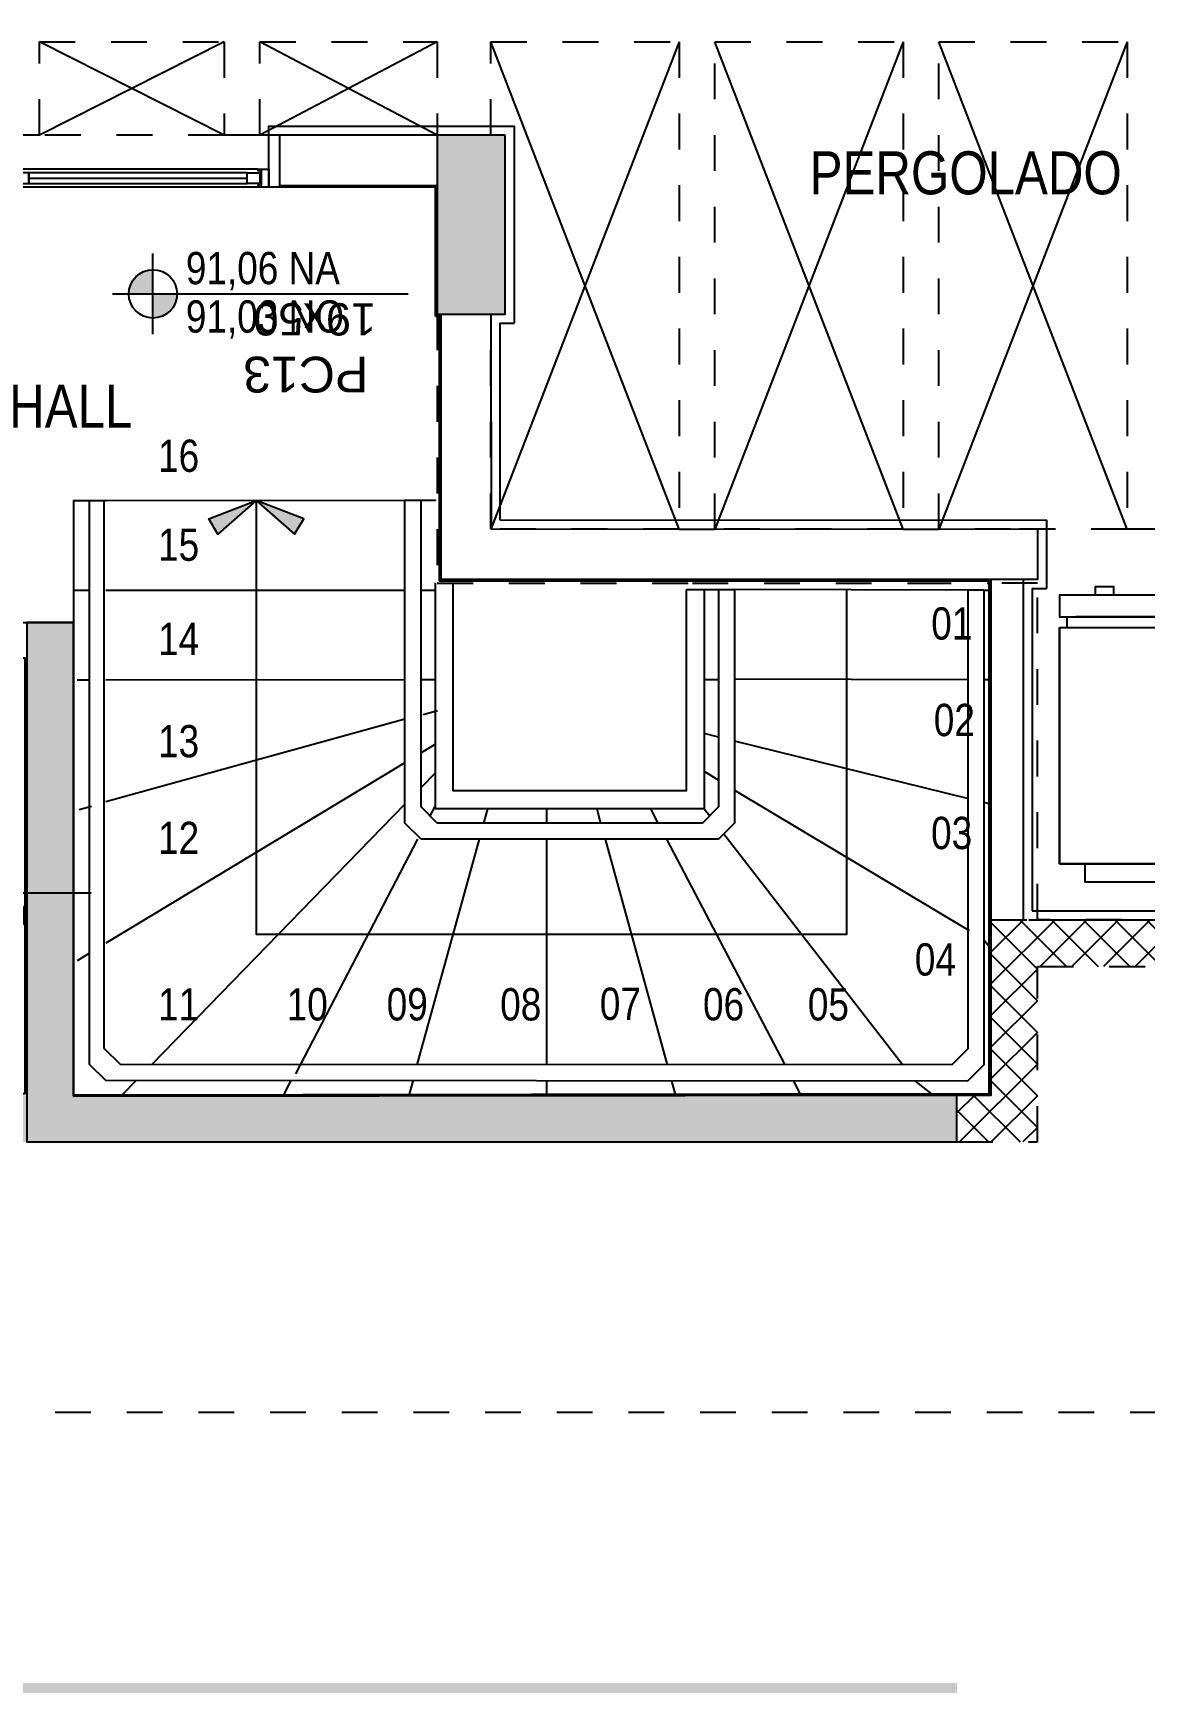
# Model space of a CAD drawing. Header units: metres. Extents: x -23 to 570, y -25 to 184.
# Drawn here: x 109.817 to 112.92, y 2.45 to 7.055 of the extents above; entities that cross this region are included whole.
import ezdxf
from ezdxf.enums import TextEntityAlignment as Align

# ---------------------------------------------------------------- set-up
doc = ezdxf.new("R2010")
doc.units = ezdxf.units.M
doc.header["$LTSCALE"] = 0.1
for name, pattern in [('DUPLEX SUPERIOR$0$DASHEDX2', [1.5, 1, -0.5]), ('DUPLEX SUPERIOR$0$ESTILO_TQS_0001', [1, 0.7, -0.3]), ('DUPLEX SUPERIOR$0$ESTILO_TQS_0004', [1.12, 0.5, -0.2, 0.01, -0.2, 0.01, -0.2])]:
    doc.linetypes.add(name, pattern=pattern)
for name, color, linetype in [('ARQ-SIM', 1, 'Continuous'), ('ARQ-TXT', 2, 'Continuous'), ('DUPLEX SUPERIOR$0$1', 232, 'DUPLEX SUPERIOR$0$DASHEDX2'), ('DUPLEX SUPERIOR$0$102', 232, 'Continuous'), ('DUPLEX SUPERIOR$0$12', 232, 'Continuous'), ('DUPLEX SUPERIOR$0$20', 232, 'Continuous'), ('DUPLEX SUPERIOR$0$205', 7, 'DUPLEX SUPERIOR$0$ESTILO_TQS_0004'), ('DUPLEX SUPERIOR$0$21', 232, 'Continuous'), ('DUPLEX SUPERIOR$0$210', 15, 'DUPLEX SUPERIOR$0$ESTILO_TQS_0001'), ('DUPLEX SUPERIOR$0$3', 2, 'Continuous'), ('DUPLEX SUPERIOR$0$4', 2, 'Continuous'), ('DUPLEX SUPERIOR$0$9', 232, 'Continuous'), ('DUPLEX SUPERIOR$0$ARQ-ALV ACAB', 4, 'Continuous'), ('DUPLEX SUPERIOR$0$ARQ-ALV OSSO', 5, 'Continuous'), ('DUPLEX SUPERIOR$0$ARQ-AUX1', 1, 'Continuous'), ('DUPLEX SUPERIOR$0$ARQ-AUX2', 2, 'Continuous'), ('DUPLEX SUPERIOR$0$ARQ-CAX @ 1', 1, 'Continuous'), ('DUPLEX SUPERIOR$0$ARQ-MOB', 7, 'Continuous'), ('DUPLEX SUPERIOR$0$ARQ-SIM', 1, 'Continuous')]:
    doc.layers.add(name, color=color, linetype=linetype)
doc.styles.add('Adesa', font='ARIALN.TTF')
doc.styles.add('DUPLEX SUPERIOR$0$Standard', font='arial.ttf')
doc.styles.add('M50', font='ARIALN.TTF', dxfattribs={"height": 0.15})

# ---------------------------------------------------------------- blocks, each defined once
blk = doc.blocks.new('DUPLEX SUPERIOR$0$MOB_Jacuzzi-SPA J180 Quality')
h = blk.add_hatch()
h.set_pattern_fill('DOTS', color=251, scale=30, style=0)
h.set_pattern_definition([(4e-14, (-2e-12, 0), (0.9375, 1.875), [0, -1.875])])
h.paths.add_polyline_path([(333.01, -53.49), (278.51, -53.49), (278.51, -107.99, 0.414214)])
h.paths.add_polyline_path([(278.51, -53.49), (242.69, -53.49, -0.018763), (241.84, -80.26, 0.306451), (254.78, -102.55, 0.113107), (278.51, -107.99)])
h.paths.add_polyline_path([(333.01, -53.49, 0.414214), (278.51, 1.01), (278.51, -53.49)])
h.paths.add_polyline_path([(278.51, 1.01, 0.153802), (247.27, -8.83, 0.542604), (247.49, -15.54, -0.759815), (244.51, -26.28), (244.19, -26.28, 0.435355), (241.7, -28.96, -0.017198), (242.69, -53.49), (278.51, -53.49)])
h.paths.add_polyline_path([(766.01, -48.3), (1414.82, -48.3), (1414.82, 326.7), (766.01, 326.7)], flags=9)
blk = doc.blocks.new('DUPLEX SUPERIOR$0$GELADEIRA')
for p, q in [((-0.0098, 0.7392), (-0.6647, 0.7392)), ((-0.055, 0.7391), (-0.0098, 0.7392)), ((-0.0098, 0.7392), (-0.055, 0.7391)), ((-0.71, 0.7092), (-0.71, 0.05)), ((-0.71, 0.7092), (0, 0.7092)), ((-0.71, 0.05), (-0.71, 0.7092)), ((-0.71, 0.05), (-0.71, 0.7092)), ((0, 0.7092), (-0.055, 0.7092)), ((-0.055, 0.7092), (0, 0.7092)), ((0, 0.05), (0, 0.7092)), ((0, 0.7092), (0, 0.05)), ((0, 0.7092), (0, 0.05)), ((-0.71, 0.05), (0, 0.05)), ((0, 0.05), (-0.71, 0.05)), ((0, 0.05), (-0.71, 0.05))]:
    blk.add_line(p, q)
blk.add_lwpolyline([(0, 0.7392), (0, 0.8), (-0.71, 0.8), (-0.71, 0.7392)], close=True)
for points in [[(-0.61, 0.8), (-0.61, 0.824), (-0.56, 0.824), (-0.56, 0.8)], [(-0.69, 0.7392), (-0.69, 0.7092)], [(-0.02, 0.7392), (-0.02, 0.7092)], [(-0.64, 0.05), (-0.64, 0), (-0.07, 0), (-0.07, 0.05)]]:
    blk.add_lwpolyline(points)
blk = doc.blocks.new('DUPLEX SUPERIOR$0$layout dup sup tipo 2')
at = {"layer": 'DUPLEX SUPERIOR$0$ARQ-MOB', "color": 251, "xscale": -0.01, "yscale": 0.01, "zscale": 0.01}
blk.add_blockref('DUPLEX SUPERIOR$0$MOB_Jacuzzi-SPA J180 Quality', (-13.6624, -4.7265), dxfattribs=at)
at = {"layer": 'DUPLEX SUPERIOR$0$ARQ-MOB', "rotation": 179.9994679149757}
blk.add_blockref('DUPLEX SUPERIOR$0$GELADEIRA', (-23.5582, -4.6863), dxfattribs=at)
blk = doc.blocks.new('*U1090')
at = {"color": 0, "linetype": 'ByBlock', "ltscale": 0.5}
for points in [[(0.02, -0.045), (0.02, -0.045), (0.02, -0.045), (0.02, -0.045), (0.02, -0.045), (0.02, -0.045), (0.02, -0.045), (0.02, -0.045), (0.02, -0.045), (0.03, -0.045), (0.03, -0.05), (0, -0.05), (0, 0), (0.03, 0), (0.03, -0.005), (0.02, -0.005), (0.02, -0.045)], [(0.71, -0.045), (0.71, -0.045), (0.71, -0.045), (0.71, -0.045), (0.71, -0.045), (0.71, -0.045), (0.71, -0.045), (0.71, -0.045), (0.71, -0.045), (0.7, -0.045), (0.7, -0.05), (0.73, -0.05), (0.73, 0), (0.7, 0), (0.7, -0.005), (0.71, -0.005), (0.71, -0.045)], [(0.025, -0.01), (0.06, -0.01), (0.06, -0.04), (0.025, -0.04)], [(0.705, -0.01), (0.67, -0.01), (0.67, -0.04), (0.705, -0.04)]]:
    blk.add_lwpolyline(points, close=True, dxfattribs=at)
at = {"color": 8, "linetype": 'ByBlock', "ltscale": 0.5}
for points in [[(0.7, 0), (0.03, 0)], [(0.7, -0.05), (0.03, -0.05)]]:
    blk.add_lwpolyline(points, dxfattribs=at)
at = {"color": 7, "linetype": 'ByBlock', "ltscale": 0.5}
blk.add_lwpolyline([(0.67, -0.01), (0.67, -0.04), (0.06, -0.04), (0.06, -0.01)], close=True, dxfattribs=at)
blk.add_lwpolyline([(0.06, -0.025), (0.67, -0.025)], dxfattribs=at)
blk = doc.blocks.new('DUPLEX SUPERIOR$0$ADESA-IND')
h = blk.add_hatch(color=256)
h.paths.add_polyline_path([(0.1768, 0), (0.3194, 0.1248), (0.3535, 0.0683)])
h.paths.add_polyline_path([(0.1768, 0), (0.0342, 0.1248), (0, 0.0683)])
for points in [[(0.1768, 0), (0.0342, 0.1248), (0, 0.0683)], [(0.1768, 0), (0.3194, 0.1248), (0.3535, 0.0683)]]:
    blk.add_lwpolyline(points, close=True)
blk = doc.blocks.new('DUPLEX SUPERIOR$0$planta duplex superior tipo 3')
at = {"layer": 'DUPLEX SUPERIOR$0$ARQ-ALV ACAB'}
for points in [[(-5.6649, -3.1064), (-5.6649, -2.7464), (-5.2, -2.7465), (-5.2, -2.5765), (-5.8851, -2.5764), (-5.8851, -3.1264)], [(-5.845, -3.1264), (-5.8851, -3.1264)], [(-5.845, -3.1264), (-5.8451, -3.6749)], [(-5.6649, -3.1064), (-5.675, -3.1064), (-5.675, -3.8464)], [(-5.8451, -3.6748), (-7.3698, -3.6763), (-7.3699, -3.8663)], [(-7.3301, -3.8664), (-7.3699, -3.8663)], [(-7.3301, -3.8664), (-7.3301, -4.7664)], [(-3.09, -3.95), (-3.09, -3.9318), (-3.26, -3.9318), (-3.26, -3.9616), (-3.8, -3.9614), (-3.8, -4.0614), (-3.26, -4.0616), (-3.26, -5.2764), (-4.52, -5.2762), (-4.52, -4.0614), (-4.47, -4.0614), (-4.47, -3.9614), (-4.525, -3.9614), (-4.655, -3.9613), (-4.655, -5.2797), (-7.2101, -5.2764), (-7.2101, -3.8464), (-5.675, -3.8464)], [(-7.3301, -4.7664), (-9.88, -4.7664)]]:
    blk.add_lwpolyline(points, dxfattribs=at)
at = {"layer": 'DUPLEX SUPERIOR$0$ARQ-ALV OSSO'}
blk.add_line((-7.3051, -3.8414), (-7.3051, -4.7914), dxfattribs=at)
at = {"layer": 'DUPLEX SUPERIOR$0$ARQ-ALV OSSO', "elevation": 0}
blk.add_lwpolyline([(-7.3206, -4.7914), (-7.3451, -4.7914), (-10.0751, -4.7914), (-10.075, -2.1914)], dxfattribs=at)
at = {"layer": 'DUPLEX SUPERIOR$0$ARQ-ALV OSSO'}
for points in [[(-5.86, -2.6014), (-5.2299, -2.6015), (-5.2299, -2.7415), (-5.6699, -2.7414)], [(-5.82, -3.1014), (-5.8201, -3.6999), (-7.3451, -3.7014)], [(-5.67, -3.1014), (-5.68, -3.1014), (-5.68, -3.8414)], [(-7.3451, -3.7014), (-7.3451, -3.8414), (-7.3051, -3.8414)], [(-5.68, -3.8414), (-7.2151, -3.8414), (-7.2151, -5.2814), (-4.655, -5.2847)], [(-4.655, -3.9663), (-4.655, -5.2847)]]:
    blk.add_lwpolyline(points, dxfattribs=at)
at = {"layer": 'DUPLEX SUPERIOR$0$ARQ-AUX1', "ltscale": 0.1}
for p, q in [((-7.1508, -3.8713), (-6.5, -3.8699)), ((-6.455, -3.87), (-6.415, -3.87)), ((-5.6249, -3.8713, 0), (-5.6649, -3.8713, 0)), ((-4.745, -3.8716, 0), (-5.5799, -3.8713, 0)), ((-4.655, -3.8716, 0), (-4.7, -3.8716, 0)), ((-7.2101, -4.1213), (-7.195, -4.1213, 0)), ((-7.1508, -4.1213), (-6.5, -4.1199, 0)), ((-6.455, -4.1213, 0), (-6.415, -4.1213, 0)), ((-5.6249, -4.1211, 0), (-5.6649, -4.1211, 0)), ((-4.745, -4.1213, 0), (-5.5799, -4.1211, 0)), ((-4.665, -4.1213, 0), (-4.7, -4.1213, 0)), ((-5.6305, -4.2181, 0), (-5.6705, -4.207, 0)), ((-4.745, -4.4615, 0), (-5.5799, -4.2307, 0)), ((-6.455, -4.2815, 0), (-6.415, -4.2713, 0)), ((-7.15, -4.4524, 0), (-6.5, -4.2929, 0)), ((-7.2101, -4.4677, 0), (-7.195, -4.4637, 0)), ((-7.2151, -4.4689, 0), (-7.2151, -4.4689, 0)), ((-4.6707, -4.4838, 0), (-4.7057, -4.474, 0))]:
    blk.add_line(p, q, dxfattribs=at)
at = {"layer": 'DUPLEX SUPERIOR$0$ARQ-AUX1', "ltscale": 0.1, "elevation": 0}
for points in [[(-5.6649, -3.6213), (-5.6649, -3.6213), (-5.6249, -3.6213)], [(-5.5799, -3.6213), (-4.745, -3.6216)], [(-6.415, -4.3763), (-6.455, -4.4012)], [(-5.6649, -4.3811), (-5.6249, -4.4223)], [(-6.5, -4.4291), (-7.154, -4.8212)], [(-6.415, -4.4813), (-6.4303, -4.5011)], [(-6.265, -4.4813), (-6.286, -4.5213)], [(-6.115, -4.4813), (-6.126, -4.5213)], [(-5.975, -4.4813), (-5.975, -4.5213)], [(-5.81, -4.4813), (-5.799, -4.5213)], [(-5.6635, -4.4748), (-5.6497, -4.5011)], [(-6.4698, -4.5515), (-6.9692, -5.1963)], [(-6.3097, -4.5663), (-6.6404, -5.1963)], [(-6.1384, -4.5663), (-6.3117, -5.196)], [(-5.975, -4.5663), (-5.975, -5.1963)], [(-5.7867, -4.5663), (-5.6134, -5.1963)], [(-5.6154, -4.5663), (-5.2747, -5.2213)], [(-7.195, -4.8477), (-7.2101, -4.8645)], [(-7.004, -5.2413), (-7.055, -5.2813)], [(-6.664, -5.2413), (-6.685, -5.2813)], [(-6.324, -5.2413), (-6.335, -5.2813)], [(-5.975, -5.2413), (-5.975, -5.2813)], [(-5.6019, -5.2416), (-5.5909, -5.2816)], [(-5.261, -5.2413), (-5.24, -5.2813)], [(-4.83, -5.2402), (-4.7913, -5.28)]]:
    blk.add_lwpolyline(points, dxfattribs=at)
at = {"layer": 'DUPLEX SUPERIOR$0$ARQ-AUX1', "ltscale": 0.1}
for points in [[(-4.705, -3.6216), (-4.655, -3.6216), (-4.655, -3.9667)], [(-7.195, -3.8713), (-7.2116, -3.871)], [(-5.6649, -4.3011), (-5.6249, -4.3255)], [(-5.5799, -4.353), (-4.745, -4.8569)], [(-5.5799, -4.4687), (-4.8736, -5.1949)], [(-4.7, -4.8844), (-4.665, -4.9058)]]:
    blk.add_lwpolyline(points, dxfattribs=at)
at = {"layer": 'DUPLEX SUPERIOR$0$ARQ-AUX1', "ltscale": 0.1, "elevation": 0}
blk.add_lwpolyline([(-7.2151, -4.8676), (-7.2151, -4.8676)], close=True, dxfattribs=at)
at = {"layer": 'DUPLEX SUPERIOR$0$ARQ-AUX2', "ltscale": 0.1}
for p, q in [((-5.6249, -4.4763, 0), (-5.6249, -3.6213, 0)), ((-5.5799, -4.5213, 0), (-5.5799, -3.6213, 0)), ((-6.5, -3.87), (-6.5, -4.5213, 0)), ((-6.455, -3.87), (-6.455, -4.4763, 0)), ((-6.455, -4.4763, 0), (-6.41, -4.5213, 0)), ((-5.6699, -4.5213, 0), (-5.6249, -4.4763, 0)), ((-6.5, -4.5213, 0), (-6.455, -4.5663, 0)), ((-6.41, -4.5213, 0), (-5.6699, -4.5213, 0)), ((-5.6249, -4.5663, 0), (-5.5799, -4.5213, 0)), ((-6.455, -4.5663, 0), (-5.6249, -4.5663, 0))]:
    blk.add_line(p, q, dxfattribs=at)
at = {"layer": 'DUPLEX SUPERIOR$0$ARQ-AUX2'}
for points in [[(-7.195, -3.8713), (-7.195, -5.1963), (-7.15, -5.2413), (-4.745, -5.2402), (-4.7, -5.1952), (-4.7, -3.6216)], [(-7.1508, -3.8713), (-7.1508, -5.1513), (-7.1058, -5.1963), (-4.7859, -5.1952), (-4.7409, -5.1502), (-4.7409, -3.6216)], [(-7.195, -3.8713), (-7.1508, -3.8713)], [(-6.5, -3.87), (-6.455, -3.87)], [(-6.415, -3.87), (-6.365, -3.87)]]:
    blk.add_lwpolyline(points, dxfattribs=at)
at = {"layer": 'DUPLEX SUPERIOR$0$ARQ-AUX2', "elevation": 0}
for points in [[(-5.6249, -3.6213), (-5.5799, -3.6213)], [(-4.745, -3.6216), (-4.7, -3.6216)]]:
    blk.add_lwpolyline(points, dxfattribs=at)
at = {"layer": 'DUPLEX SUPERIOR$0$ARQ-AUX2', "ltscale": 0.1}
for points in [[(-5.7149, -4.3177), (-5.7149, -3.8513)], [(-5.6649, -4.3294), (-5.6649, -3.8513)]]:
    blk.add_lwpolyline(points, dxfattribs=at)
at = {"layer": 'DUPLEX SUPERIOR$0$ARQ-AUX2', "ltscale": 0.1, "elevation": 0}
for points in [[(-6.415, -3.87), (-6.415, -4.4813), (-5.6649, -4.4813), (-5.6649, -4.3294)], [(-6.365, -3.87), (-6.365, -4.4313), (-5.7149, -4.4313), (-5.7149, -4.3177)]]:
    blk.add_lwpolyline(points, dxfattribs=at)
at = {"layer": 'DUPLEX SUPERIOR$0$ARQ-SIM', "ltscale": 0.1}
blk.add_lwpolyline([(-5.165, -3.6213), (-5.165, -4.8314), (-6.8126, -4.8314), (-6.8126, -3.8713)], dxfattribs=at)
at = {"layer": 'DUPLEX SUPERIOR$0$ARQ-CAX @ 1', "rotation": 180}
blk.add_blockref('*U1090', (-4.47, -2.7464, 0), dxfattribs=at)
at = {"layer": 'DUPLEX SUPERIOR$0$ARQ-SIM', "xscale": 0.75, "yscale": 0.75, "zscale": 0.125, "rotation": 180}
blk.add_blockref('DUPLEX SUPERIOR$0$ADESA-IND', (-5.0324, -3.6213, 0), dxfattribs=at)
blk = doc.blocks.new('DUPLEX SUPERIOR$0$_H05F30CCFCF-004')
for p, q in [((-495.000263, -97.252699), (-473.249258, -75.501693)), ((-495.000263, -88.413864), (-482.088092, -75.501693)), ((-495.000263, -79.575029), (-490.926927, -75.501693)), ((-477.183732, -88.501693), (-490.183732, -75.501693)), ((-472.493703, -84.352887), (-481.344897, -75.501693)), ((-472.493703, -75.514052), (-472.506062, -75.501693)), ((-482.000263, -92.523997), (-495.000263, -79.523997)), ((-477.410423, -88.501693), (-472.493703, -83.584974)), ((-482.000263, -101.362832), (-495.000263, -88.362832)), ((-495.000263, -106.091533), (-482.000263, -93.091533)), ((-482.000263, -110.201666), (-495.000263, -97.201666)), ((-495.000263, -114.930368), (-482.000263, -101.930368)), ((-482.000263, -119.040501), (-495.000263, -106.040501)), ((-495.000263, -123.769203), (-482.000263, -110.769203)), ((-482.000263, -127.879336), (-495.000263, -114.879336)), ((-499.893569, -137.501344), (-482.000263, -119.608038)), ((-482.000263, -136.718171), (-495.000263, -123.718171)), ((-618.504171, -132.368259), (-610.637256, -124.501344)), ((-604.960776, -137.501344), (-617.960776, -124.501344)), ((-614.798421, -137.501344), (-601.798421, -124.501344)), ((-596.121941, -137.501344), (-609.121941, -124.501344)), ((-605.959587, -137.501344), (-592.959587, -124.501344)), ((-587.283107, -137.501344), (-600.283107, -124.501344)), ((-597.120752, -137.501344), (-584.120752, -124.501344)), ((-578.444272, -137.501344), (-591.444272, -124.501344)), ((-588.281917, -137.501344), (-575.281917, -124.501344)), ((-569.605437, -137.501344), (-582.605437, -124.501344)), ((-579.443082, -137.501344), (-566.443082, -124.501344)), ((-560.766602, -137.501344), (-573.766602, -124.501344)), ((-570.604248, -137.501344), (-557.604248, -124.501344)), ((-551.927768, -137.501344), (-564.927768, -124.501344)), ((-561.765413, -137.501344), (-548.765413, -124.501344)), ((-543.088933, -137.501344), (-556.088933, -124.501344)), ((-552.926578, -137.501344), (-539.926578, -124.501344)), ((-534.250098, -137.501344), (-547.250098, -124.501344)), ((-544.087743, -137.501344), (-531.087743, -124.501344)), ((-525.411263, -137.501344), (-538.411263, -124.501344)), ((-535.248909, -137.501344), (-522.248909, -124.501344)), ((-516.572428, -137.501344), (-529.572428, -124.501344)), ((-526.410074, -137.501344), (-513.410074, -124.501344)), ((-507.733594, -137.501344), (-520.733594, -124.501344)), ((-517.571239, -137.501344), (-504.571239, -124.501344)), ((-498.894759, -137.501344), (-511.894759, -124.501344)), ((-508.732404, -137.501344), (-495.732404, -124.501344)), ((-490.055924, -137.501344), (-503.055924, -124.501344)), ((-491.054735, -137.501344), (-482.000263, -128.446872)), ((-613.799611, -137.501344), (-618.504171, -132.796784)), ((-482.2159, -137.501344), (-482.000263, -137.285707))]:
    blk.add_line(p, q)
blk = doc.blocks.new('DUPLEX SUPERIOR$0$EST-LO-012-BAR-R00')
at = {"layer": 'DUPLEX SUPERIOR$0$3'}
h = blk.add_hatch(color=8, dxfattribs=at)
h.dxf.hatch_style = 1
h.paths.add_polyline_path([(12.990166, -733.007865), (-0.004452, -733.007865), (-0.004452, -859.007865), (12.990166, -859.007865)], flags=16)
h.paths.add_polyline_path([(12.990166, -474.009684), (-0.004452, -474.009684), (-0.004452, -600.009684), (12.990166, -600.009684)], flags=16)
h.paths.add_polyline_path([(12.990166, -41.006716), (0, -41.006716), (0, -167.006716), (12.990166, -167.006716)], flags=16)
h.paths.add_polyline_path([(-77.500305, 296.001179), (-239.500305, 296.001179), (-239.500305, 282.997389), (-77.500305, 282.997389)], flags=16)
h.paths.add_polyline_path([(1027.995156, -74.001904), (1014.985014, -74.001904), (1014.985014, -183.00198), (1012.995156, -183.00198), (1012.995156, -196.001904), (1027.995156, -196.001904)], flags=17)
h.paths.add_polyline_path([(-1534.999687, -396.002061), (-1547.999687, -396.002061), (-1547.999687, -566.99002), (-1534.999687, -566.99002), (-1534.999687, -458.002855), (-1532.999904, -458.002855), (-1532.999904, -445.003037), (-1534.999687, -445.003037)], flags=17)
h.paths.add_polyline_path([(-1547.999687, -245.000884), (-1547.999687, -74.000884), (-1534.999687, -74.000884), (-1534.999687, -183.000531), (-1532.999687, -183.000531), (-1532.999687, -196.000349), (-1534.999687, -196.000349), (-1534.999687, -245.000884)])
h.paths.add_polyline_path([(1027.995404, -566.99002), (1014.995404, -566.99002), (1014.995404, -458.001482), (1012.995404, -458.001482), (1012.995404, -444.99002), (1027.995404, -444.99002)])
h.paths.add_polyline_path([(-251.979379, -937.001358), (-251.979379, -924.001358), (-232.004486, -924.000659), (-232.004486, -855.000659), (-213.004486, -855.000659), (-213.004486, -924.000659), (-0.004452, -924.001358), (-0.004452, -415.003177), (-213.011238, -415.003177), (-213.011238, -482.000175), (-232.011238, -482.000175), (-232.011238, -396.003177), (280.995777, -396.003177), (280.995777, -409.003386), (12.995548, -409.003386), (12.995548, -937.001358)])
h.paths.add_polyline_path([(-517.003335, -245.000006), (-517.003335, 296.001179), (12.994618, 296.001179), (12.994618, -232.000209), (280.995777, -232.000209), (280.995777, -245), (0, -245), (0, 0), (-249.000312, 0), (-249.000312, 12.998784), (-0.000305, 12.998784), (-0.000305, 282.997389), (-504.003335, 282.997389), (-504.003335, -245.000006)])
h.paths.add_polyline_path([(-801.000061, -408.999165), (-520.003335, -408.999165), (-520.003335, -395.999165), (-801.000061, -395.999165)], flags=17)
h.paths.add_polyline_path([(719.496112, -409.003033), (719.496112, -396.003386), (459.996043, -396.003386), (459.996043, -541.004109), (472.996043, -541.004109), (472.996043, -409.003033)], flags=17)
h.paths.add_polyline_path([(719.496112, -232.000353), (472.996043, -232.000353), (472.996043, -99.999277), (459.996043, -99.999277), (459.996043, -245), (719.496112, -245)], flags=17)
h.paths.add_polyline_path([(-993.00031, -541.004109), (-980.00031, -541.004109), (-980.00031, -396.003386), (-1239.500379, -396.003386), (-1239.500379, -409.003386), (-993.00031, -409.003386)], flags=17)
h.paths.add_polyline_path([(-993.00031, -99.999277), (-993.00031, -232), (-1239.500379, -232), (-1239.500379, -245), (-980.00031, -245), (-980.00031, -99.999277)], flags=17)
h.paths.add_polyline_path([(-801.000061, -245), (-520.003335, -245), (-520.003335, -232), (-801.000061, -232)], flags=17)
h.paths.add_polyline_path([(-517.003335, -937.002217), (-352.982201, -937.002217), (-352.982201, -924.002217), (-504.003335, -924.002217), (-504.003335, -395.999165), (-517.003335, -395.999165)])
h.paths.add_polyline_path([(574.479516, -14.002855), (593.479516, -14.002855), (593.479516, 35.997145), (574.479516, 35.997145)])
h.paths.add_polyline_path([(574.479516, -677.000531), (593.479516, -677.000531), (593.479516, -627.000531), (574.479516, -627.000531)])
h.paths.add_polyline_path([(-1113.500883, -677.000531), (-1094.500883, -677.000531), (-1094.500883, -627.000531), (-1113.500883, -627.000531)])
h.paths.add_polyline_path([(-1113.500883, -14.002855), (-1094.500883, -14.002855), (-1094.500883, 35.997145), (-1113.500883, 35.997145)])
h.paths.add_polyline_path([(265.995777, -677.000531), (284.995777, -677.000531), (284.995777, -627.000531), (265.995777, -627.000531)])
h.paths.add_polyline_path([(265.995777, -14.002855), (284.995777, -14.002855), (284.995777, 35.997145), (265.995777, 35.997145)])
h.paths.add_polyline_path([(-805.000061, -677.000531), (-786.000061, -677.000531), (-786.000061, -627.000531), (-805.000061, -627.000531)])
h.paths.add_polyline_path([(-805.000061, -14.002855), (-786.000061, -14.002855), (-786.000061, 35.997145), (-805.000061, 35.997145)])
edge = h.paths.add_edge_path()
edge.add_line((-1547.999687, -566.99002), (-1547.999687, -396.002061))
edge.add_line((-1547.999687, -396.002061), (-1534.999687, -396.002061))
edge.add_line((-1534.999687, -396.002061), (-1534.999687, -445.003037))
edge.add_line((-1534.999687, -445.003037), (-1532.999904, -445.003037))
edge.add_line((-1532.999904, -445.003037), (-1532.999904, -458.002855))
edge.add_line((-1532.999904, -458.002855), (-1534.999687, -458.002855))
edge.add_line((-1534.999687, -458.002855), (-1534.999687, -566.99002))
edge.add_line((-1534.999687, -566.99002), (-1547.999904, -566.99002))
edge.add_line((1027.989198, -196.001904), (1012.995156, -196.001904))
edge.add_line((1012.995156, -196.001904), (1012.995156, -183.00198))
edge.add_line((1012.995156, -183.00198), (1014.985014, -183.00198))
edge.add_line((1014.985014, -183.00198), (1014.985014, -74.001904))
edge.add_line((1014.985014, -74.001904), (1027.995156, -74.001904))
edge.add_line((1027.995156, -74.001904), (1027.995156, -196.001904))
h.paths.add_polyline_path([(-1.560017, -178.478832), (-1.560017, -104.425285), (-24.535801, -104.425285), (-24.535801, -178.478832)], flags=25)
at = {"layer": 'DUPLEX SUPERIOR$0$4'}
h = blk.add_hatch(color=8, dxfattribs=at)
h.dxf.hatch_style = 1
h.paths.add_polyline_path([(-1094.500883, 35.997145), (-1113.500883, 35.997145), (-1113.500883, -14.002855), (-1094.500883, -14.002855)])
h.paths.add_polyline_path([(-786.000061, 35.997145), (-805.000061, 35.997145), (-805.000061, -14.002855), (-786.000061, -14.002855)])
h.paths.add_polyline_path([(-980.00031, -99.999277), (-993.00031, -99.999277), (-993.00031, -232), (-1239.500379, -232), (-1239.500379, -245), (-980.00031, -245)])
h.paths.add_polyline_path([(-980.00031, -396.003386), (-1239.500379, -396.003386), (-1239.500379, -409.003386), (-993.00031, -409.003386), (-993.00031, -541.004109), (-980.00031, -541.004109)])
h.paths.add_polyline_path([(-1534.999687, -396.002061), (-1547.999687, -396.002061), (-1547.999687, -566.99002), (-1534.999687, -566.99002), (-1534.999687, -458.002855), (-1532.999904, -458.002855), (-1532.999904, -445.003037), (-1534.999687, -445.003037)])
h.paths.add_polyline_path([(-2548.999343, 77.001566), (-2561.999343, 77.001566), (-2561.999343, -195.998214), (-2399.510997, -195.998214), (-2399.510997, -182.998214), (-2548.999343, -182.998214)], flags=17)
h.paths.add_polyline_path([(-2548.999822, -458.004942), (-2399.510997, -458.004942), (-2399.510997, -445.004942), (-2561.999822, -445.004942), (-2561.999822, -718.004952), (-2548.999822, -718.004952)], flags=17)
h.paths.add_polyline_path([(280.995777, -409.003386), (459.996043, -409.003386), (459.996043, -396.003386), (280.995777, -396.003386)])
h.paths.add_polyline_path([(1014.995404, -718.004952), (1027.995404, -718.004952), (1027.995404, -566.99002), (1014.995404, -566.99002)])
h.paths.add_polyline_path([(865.506331, -458.001482), (1012.995404, -458.001482), (1012.995404, -444.99002), (865.506331, -444.99002)])
h.paths.add_polyline_path([(865.506331, -196.001904), (1012.995156, -196.001904), (1012.995156, -183.00198), (865.506331, -183.00198)])
h.paths.add_polyline_path([(1014.995156, -74.001904), (1027.995156, -74.001904), (1027.995156, 77.000887), (1014.995156, 77.000887)])
h.paths.add_polyline_path([(280.995777, -245), (459.996043, -245), (459.996043, -232.000209), (280.995777, -232.000209)])
h.paths.add_polyline_path([(-57.501936, -245), (0, -245), (0, -225.996934), (-57.501936, -225.996934)])
h.paths.add_polyline_path([(-980.00031, -245), (-801.000061, -245), (-801.000061, -232), (-980.00031, -232)])
h.paths.add_polyline_path([(-980.00031, -409.003177), (-801.000061, -409.003177), (-801.000061, -395.999165), (-980.00031, -395.999165)])
h.paths.add_polyline_path([(-1547.999687, -74.000884), (-1534.999687, -74.000884), (-1534.999687, 77.000932), (-1547.999687, 77.000932)])
h.paths.add_polyline_path([(-1532.999687, -196.000349), (-1385.510847, -196.000349), (-1385.510847, -183.000531), (-1532.999687, -183.000531)])
h.paths.add_polyline_path([(-1547.999904, -718.004976), (-1534.999687, -718.004976), (-1534.999687, -566.99002), (-1547.999904, -566.99002)])
h.paths.add_polyline_path([(-1532.999904, -458.002855), (-1385.510832, -458.002855), (-1385.510832, -445.003037), (-1532.999904, -445.003037)])
h.paths.add_polyline_path([(-1548.000663, -396.002061), (-2253.500545, -396.002061), (-2253.500545, -409.001685), (-2008.001965, -409.001685), (-2008.001965, -540.996579), (-1995.001777, -540.996579), (-1995.001777, -409.00183), (-1548.000663, -409.00183)])
h.paths.add_polyline_path([(1245.999783, -327.001694), (1689.007686, -327.001694), (1689.007686, -314.001694), (1245.999783, -314.001694)])
h.paths.add_polyline_path([(-249.004459, -245.001553), (-236.004459, -245.001553), (-236.004459, -0.001553), (-249.004459, -0.001553)])
h.paths.add_polyline_path([(-1548.000446, -245.001325), (-1548.000446, -232.001024), (-1995.001965, -232.001024), (-1995.001965, -100.000624), (-2008.001965, -100.000624), (-2008.001965, -232.001325), (-2253.500545, -232.001325), (-2253.500545, -245.001325)])
h.paths.add_polyline_path([(-3223.007243, -327.001694), (-2779.99934, -327.001694), (-2779.99934, -314.001694), (-3223.007243, -314.001694)])
h.paths.add_polyline_path([(1015.01125, -327.001694), (1155.51125, -327.001694), (1155.51125, -314.001694), (1015.01125, -314.001694)])
h.paths.add_polyline_path([(-2689.510807, -327.001694), (-2549.010807, -327.001694), (-2549.010807, -314.001694), (-2689.510807, -314.001694)])
h.paths.add_polyline_path([(-3223.007243, -72.001699), (-3208.007243, -72.001699), (-3208.007243, -42.001699), (-3223.007243, -42.001699)])
h.paths.add_polyline_path([(-2962.007243, -72.001699), (-2947.007243, -72.001699), (-2947.007243, -42.001699), (-2962.007243, -42.001699)])
h.paths.add_polyline_path([(1413.007686, -72.001699), (1428.007686, -72.001699), (1428.007686, -42.001699), (1413.007686, -42.001699)])
h.paths.add_polyline_path([(1674.007686, -72.001699), (1689.007686, -72.001699), (1689.007686, -42.001699), (1674.007686, -42.001699)])
h.paths.add_polyline_path([(-3223.007243, -599.001687), (-3208.007243, -599.001687), (-3208.007243, -569.001687), (-3223.007243, -569.001687)])
h.paths.add_polyline_path([(-2962.007243, -599.001687), (-2947.007243, -599.001687), (-2947.007243, -569.001687), (-2962.007243, -569.001687)])
h.paths.add_polyline_path([(1413.007686, -599.001687), (1428.007686, -599.001687), (1428.007686, -569.001687), (1413.007686, -569.001687)])
h.paths.add_polyline_path([(1674.007686, -599.001687), (1689.007686, -599.001687), (1689.007686, -569.001687), (1674.007686, -569.001687)])
edge = h.paths.add_edge_path()
edge.add_line((-2399.510997, -445.004942), (-2561.999822, -445.004942))
edge.add_line((-2561.999822, -445.004942), (-2561.999822, -718.004952))
edge.add_line((-2561.999822, -718.004952), (-2548.999822, -718.004952))
edge.add_line((-2548.999822, -718.004952), (-2548.999822, -458.004942))
edge.add_line((-2548.999822, -458.004942), (-2399.510997, -458.004942))
edge.add_line((-2399.510997, -458.004942), (-2399.510997, -445.005172))
edge.add_line((-2561.999343, 77.001566), (-2561.999343, -195.998214))
edge.add_line((-2561.999343, -195.998214), (-2399.510997, -195.998214))
edge.add_line((-2399.510997, -195.998214), (-2399.510997, -182.998214))
edge.add_line((-2399.510997, -182.998214), (-2548.999343, -182.998214))
edge.add_line((-2548.999343, -182.998214), (-2548.999343, 77.001566))
edge.add_line((-2548.999343, 77.001566), (-2561.999822, 77.001566))
h.paths.add_polyline_path([(-1109.165788, -62.830897), (-1109.165788, -3.910365), (-1132.141572, -3.910365), (-1132.141572, -62.830897)], flags=9)
at = {"layer": 'DUPLEX SUPERIOR$0$1'}
blk.add_line((-1262.006939, -552.001786), (-1249.006939, -552.001786), dxfattribs=at)
for points in [[(-1239.500379, -396.003386), (-1262.006939, -396.003386)], [(-1262.006939, -396.003386), (-1262.006939, -445.003037)], [(-1249.006939, -409.003386), (-1239.500379, -409.003386)], [(-1249.006939, -451.503037), (-1249.006939, -409.003386)], [(-1262.006939, -445.003037), (-1385.510847, -445.003037)], [(-1249.006939, -552.001786), (-1249.006939, -451.503037)], [(-1385.510847, -458.003037), (-1262.006939, -458.003037)], [(-1262.006939, -458.003037), (-1262.006939, -552.001786)], [(-1249.006939, -458.003037), (-1262.006939, -458.003037)], [(-1262.006939, -567.001786), (-1262.006939, -552.001786)], [(-1227.936476, -552.001786), (-1249.006939, -552.001786)], [(-1165.722246, -552.001786), (-1227.936476, -552.001786)], [(-1094.500883, -552.001786), (-1165.722246, -552.001786)], [(-1094.500883, -627.000531), (-1094.500883, -552.001786)], [(-1287.000883, -567.001786), (-1254.506939, -567.001786)], [(-1287.000883, -703.004952), (-1287.000883, -567.001786)], [(-1254.506939, -567.001786), (-1234.500883, -567.001786)], [(-1234.500883, -567.001786), (-1234.500883, -703.004952)], [(-1224.500883, -567.001786), (-1234.500883, -567.001786)], [(-1224.500883, -567.001786), (-1172.000883, -567.001786)], [(-1224.500883, -703.004952), (-1224.500883, -567.001786)], [(-1172.000883, -567.001786), (-1172.000883, -703.004952)], [(-1162.000883, -567.001786), (-1172.000883, -567.001786)], [(-1162.000883, -567.001786), (-1109.500883, -567.001786)], [(-1162.000883, -703.004952), (-1162.000883, -567.001786)], [(-1109.500883, -567.001786), (-1109.500883, -627.000531)], [(-1109.500883, -677.000531), (-1109.500883, -703.004952)], [(-1094.500883, -676.999721), (-1045.007805, -676.999721)], [(-1094.500883, -703.004952), (-1094.500883, -677.000531)], [(-1045.007805, -676.999721), (-1045.007805, -703.004952)], [(-1035.007805, -703.004952), (-1035.007805, -676.999721)], [(-1035.007805, -676.999721), (-983.507594, -676.999721)], [(-983.507594, -676.999721), (-983.507594, -703.004952)], [(-1234.500883, -703.004952), (-1287.000883, -703.004952)], [(-1172.000883, -703.004952), (-1224.500883, -703.004952)], [(-1109.500883, -703.004952), (-1162.000883, -703.004952)], [(-1045.007805, -703.004952), (-1094.500883, -703.004952)], [(-983.507594, -703.004952), (-1035.007805, -703.004952)]]:
    blk.add_lwpolyline(points, dxfattribs=at)
at = {"layer": 'DUPLEX SUPERIOR$0$20'}
for p, q in [((-1262.006939, -553.001786), (-1095.500883, -553.001786)), ((-1095.500883, -553.001786), (-1095.500883, -627.000531))]:
    blk.add_line(p, q, dxfattribs=at)
at = {"layer": 'DUPLEX SUPERIOR$0$205'}
blk.add_line((-3517.85276, -320.501693), (1995.986055, -320.501693), dxfattribs=at)
at = {"layer": 'DUPLEX SUPERIOR$0$21'}
for p, q in [((-1287.000883, -703.004952), (-1234.500883, -567.001786)), ((-1287.000883, -567.001786), (-1234.500883, -703.004952)), ((-1224.500883, -703.004952), (-1172.000883, -567.001786)), ((-1224.500883, -567.001786), (-1172.000883, -703.004952)), ((-1162.000883, -703.004952), (-1109.500883, -567.001786)), ((-1162.000883, -567.001786), (-1109.500883, -703.004952)), ((-1094.500883, -703.004952), (-1045.007805, -676.999721)), ((-1094.499325, -677.000531), (-1045.007805, -703.004952)), ((-1035.007805, -703.004952), (-983.507594, -676.999721)), ((-1035.007805, -676.999721), (-983.507594, -703.004952))]:
    blk.add_line(p, q, dxfattribs=at)
at = {"layer": 'DUPLEX SUPERIOR$0$210'}
for p, q in [((-1297.000883, -567.001786), (-1287.000883, -567.001786)), ((-1045.007805, -676.999721), (-1035.007805, -676.999721)), ((-983.507594, -676.999721), (-973.507594, -676.999721))]:
    blk.add_line(p, q, dxfattribs=at)
at = {"layer": 'DUPLEX SUPERIOR$0$3', "linetype": 'Continuous'}
for points in [[(-993.00031, -541.004109), (-980.00031, -541.004109), (-980.00031, -396.003386), (-1239.500379, -396.003386), (-1239.500379, -409.003386), (-993.00031, -409.003386), (-993.00031, -541.004109)], [(-1113.500883, -677.000531), (-1094.500883, -677.000531), (-1094.500883, -627.000531), (-1113.500883, -627.000531), (-1113.500883, -677.000531)]]:
    blk.add_lwpolyline(points, dxfattribs=at)
at = {"layer": 'DUPLEX SUPERIOR$0$102'}
blk.add_blockref('DUPLEX SUPERIOR$0$_H05F30CCFCF-004', (-767.006676, -320.501693), dxfattribs=at)
at = {"layer": 'DUPLEX SUPERIOR$0$12', "linetype": 'Continuous', "style": 'DUPLEX SUPERIOR$0$Standard'}
blk.add_text('19x50', height=9, dxfattribs=at).set_placement((-1077.443878, -630.089869))
at = {"layer": 'DUPLEX SUPERIOR$0$9', "linetype": 'Continuous', "style": 'DUPLEX SUPERIOR$0$Standard'}
blk.add_text('PC13', height=10, dxfattribs=at).set_placement((-1075.291413, -615.179878))
blk = doc.blocks.new('DUPLEX SUPERIOR')
at = {"linetype": 'Continuous', "xscale": 0.01, "yscale": 0.01, "zscale": 0.01}
blk.add_blockref('DUPLEX SUPERIOR$0$EST-LO-012-BAR-R00', (0, 0), dxfattribs=at)
at = {"layer": 'DUPLEX SUPERIOR$0$ARQ-ALV ACAB', "xscale": -1, "rotation": 180}
blk.add_blockref('DUPLEX SUPERIOR$0$planta duplex superior tipo 3', (-5.275, -9.3714, 0), dxfattribs=at)
at = {"layer": 'DUPLEX SUPERIOR$0$ARQ-MOB'}
blk.add_blockref('DUPLEX SUPERIOR$0$layout dup sup tipo 2', (10.1664, -0.0001, 0), dxfattribs=at)
blk = doc.blocks.new('NipAcOs')
at = {"layer": 'ARQ-SIM'}
h = blk.add_hatch(color=256, dxfattribs=at)
h.dxf.hatch_style = 1
h.paths.add_polyline_path([(0, 0.15, 0.414214), (-0.15, 0), (0, 0)])
h.paths.add_polyline_path([(0.15, 0), (0, 0), (0, -0.15, 0.414214)])
for p, q in [((0, -0.25), (0, 0.25)), ((-0.25, 0), (0.15, 0)), ((0.15, 0), (1.583, 0))]:
    blk.add_line(p, q, dxfattribs=at)
blk.add_circle((0, 0), 0.15, dxfattribs=at)
at = {"style": 'Adesa'}
for p in [(0.204, 0.06), (0.204, -0.24)]:
    blk.add_attdef('000,00', p, '', height=0.2, dxfattribs=at)

msp = doc.modelspace()

# ---------------------------------------------------------------- block references
at = {"rotation": 180}
msp.add_blockref('DUPLEX SUPERIOR', (100, 0), dxfattribs=at)

# ---------------------------------------------------------------- next in the draw order: block references
at = {"layer": 'ARQ-SIM'}
ref = msp.add_blockref('NipAcOs', (110.1518, 6.327, 0), dxfattribs=dict(at, xscale=0.45, yscale=0.45, zscale=0.45))
ref.add_attrib('000,00', '91,03 NO', (110.2436, 6.219, 0), dxfattribs={"layer": '0', "color": 2, "height": 0.09, "style": 'Adesa'})
ref.add_attrib('000,00', '91,06 NA', (110.2436, 6.354, 0), dxfattribs={"layer": '0', "color": 2, "height": 0.09, "style": 'Adesa'})
ref = msp.add_blockref('NipAcOs', (109.2674, 4.6549, 0), dxfattribs=dict(at, xscale=0.45, yscale=0.45, zscale=0.45))
ref.add_attrib('000,00', '91,03 NO', (109.3592, 4.5469, 0), dxfattribs={"layer": '0', "color": 2, "height": 0.09, "style": 'Adesa'})
ref.add_attrib('000,00', '91,06 NA', (109.3592, 4.6819, 0), dxfattribs={"layer": '0', "color": 2, "height": 0.09, "style": 'Adesa'})

# ---------------------------------------------------------------- next in the draw order: texts
at = {"layer": 'ARQ-TXT', "style": 'M50'}
for s, height, p in [('PERGOLADO', 0.12, (112.4197, 6.6649, -0.0226)), ('HALL', 0.12, (109.9225, 6.0135, 0.0226)), ('16', 0.09, (110.2234, 5.8753)), ('15', 0.09, (110.2234, 5.6265)), ('01', 0.09, (112.3809, 5.4072)), ('14', 0.09, (110.2234, 5.364)), ('02', 0.09, (112.388, 5.1378)), ('13', 0.09, (110.2234, 5.0787)), ('12', 0.09, (110.2234, 4.8094)), ('03', 0.09, (112.3805, 4.8225)), ('04', 0.09, (112.3351, 4.4695)), ('11', 0.09, (110.2234, 4.3442)), ('10', 0.09, (110.5823, 4.3442)), ('09', 0.09, (110.8614, 4.3442)), ('08', 0.09, (111.1781, 4.3442)), ('07', 0.09, (111.4561, 4.3457)), ('06', 0.09, (111.7441, 4.3444)), ('05', 0.09, (112.0366, 4.3442))]:
    msp.add_text(s, height=height, dxfattribs=at).set_placement(p, align=Align.MIDDLE)

doc.saveas('drawing.dxf')
